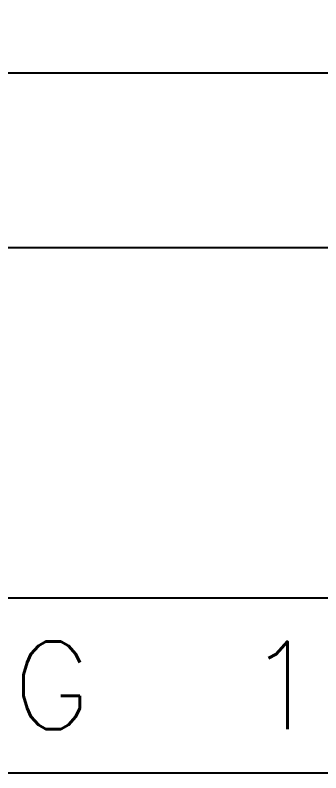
# Paper-space layout 'ARCH-D(24x36)' of a CAD drawing. Header units: inches. Extents: x 0.1 to 35.7, y 0.1 to 23.7.
# Drawn here: x 32.854 to 33.291, y 0.075 to 1.157 of the extents above; entities that cross this region are included whole.
import ezdxf
from ezdxf.enums import TextEntityAlignment as Align

# ---------------------------------------------------------------- set-up
doc = ezdxf.new("R2010")
doc.units = ezdxf.units.IN
doc.header["$MEASUREMENT"] = 0
doc.layers.add('SHEET-TITLE', color=7, linetype='Continuous')
doc.styles.add('1-8', font='romans.shx', dxfattribs={"height": 0.125})

# ---------------------------------------------------------------- blocks, each defined once
blk = doc.blocks.new('TITLE-BLOCK-DEVSPEC')
for p, q in [((13, 1), (20.5, 1)), ((20.5, 0.75), (13, 0.75)), ((13, 0.25), (20.5, 0.25))]:
    blk.add_line(p, q)
blk.add_lwpolyline([(13, 0), (20.5, 0), (20.5, 1.5), (13, 1.5)], close=True)
at = {"style": '1-8'}
blk.add_text('PG', height=0.125, rotation=0, dxfattribs=at).set_placement((17.5625, 0.125), align=Align.MIDDLE_LEFT)
blk = doc.blocks.new('TITLE-BLOCK-DEVSPEC-ATTR')
at = {"style": '1-8'}
for tag, p in [('CHECKED', (2, 1.375)), ('DRAWNBY', (7, 1.375)), ('EQUIPMENT', (15.75, 1.375)), ('CHECKDATE', (2, 1.125)), ('ENGR', (7, 1.125)), ('EQUIPTYPE', (15.75, 1.125)), ('PLANT', (2, 0.875)), ('DATE', (7, 0.875)), ('DWGTYPE', (15.75, 0.875)), ('DWGNO', (14, 0.125))]:
    blk.add_attdef(tag, text='', height=0.125, dxfattribs=at).set_placement(p, align=Align.MIDDLE_LEFT)
for tag, p in [('PG', (18.0625, 0.125)), ('OF', (19.0625, 0.125)), ('REV', (20.1875, 0.125))]:
    blk.add_attdef(tag, text='', height=0.125, dxfattribs=at).set_placement(p, align=Align.MIDDLE_CENTER)

psp = doc.layouts.new('ARCH-D(24x36)')

# ---------------------------------------------------------------- linework, layer by layer
at = {"layer": 'SHEET-TITLE'}
psp.add_lwpolyline([(0.075, 0.075), (35.675, 0.075), (35.675, 23.675), (0.075, 23.675)], close=True, dxfattribs=at)

# ---------------------------------------------------------------- block references
psp.add_blockref('TITLE-BLOCK-DEVSPEC', (15.175, 0.075), dxfattribs=at)
ref = psp.add_blockref('TITLE-BLOCK-DEVSPEC-ATTR', (15.175, 0.075), dxfattribs=at)
ref.add_attrib('PG', '1', dxfattribs={"layer": '0', "height": 0.125, "style": '1-8'}).set_placement((33.2375, 0.2), align=Align.MIDDLE_CENTER)

doc.saveas('drawing.dxf')
